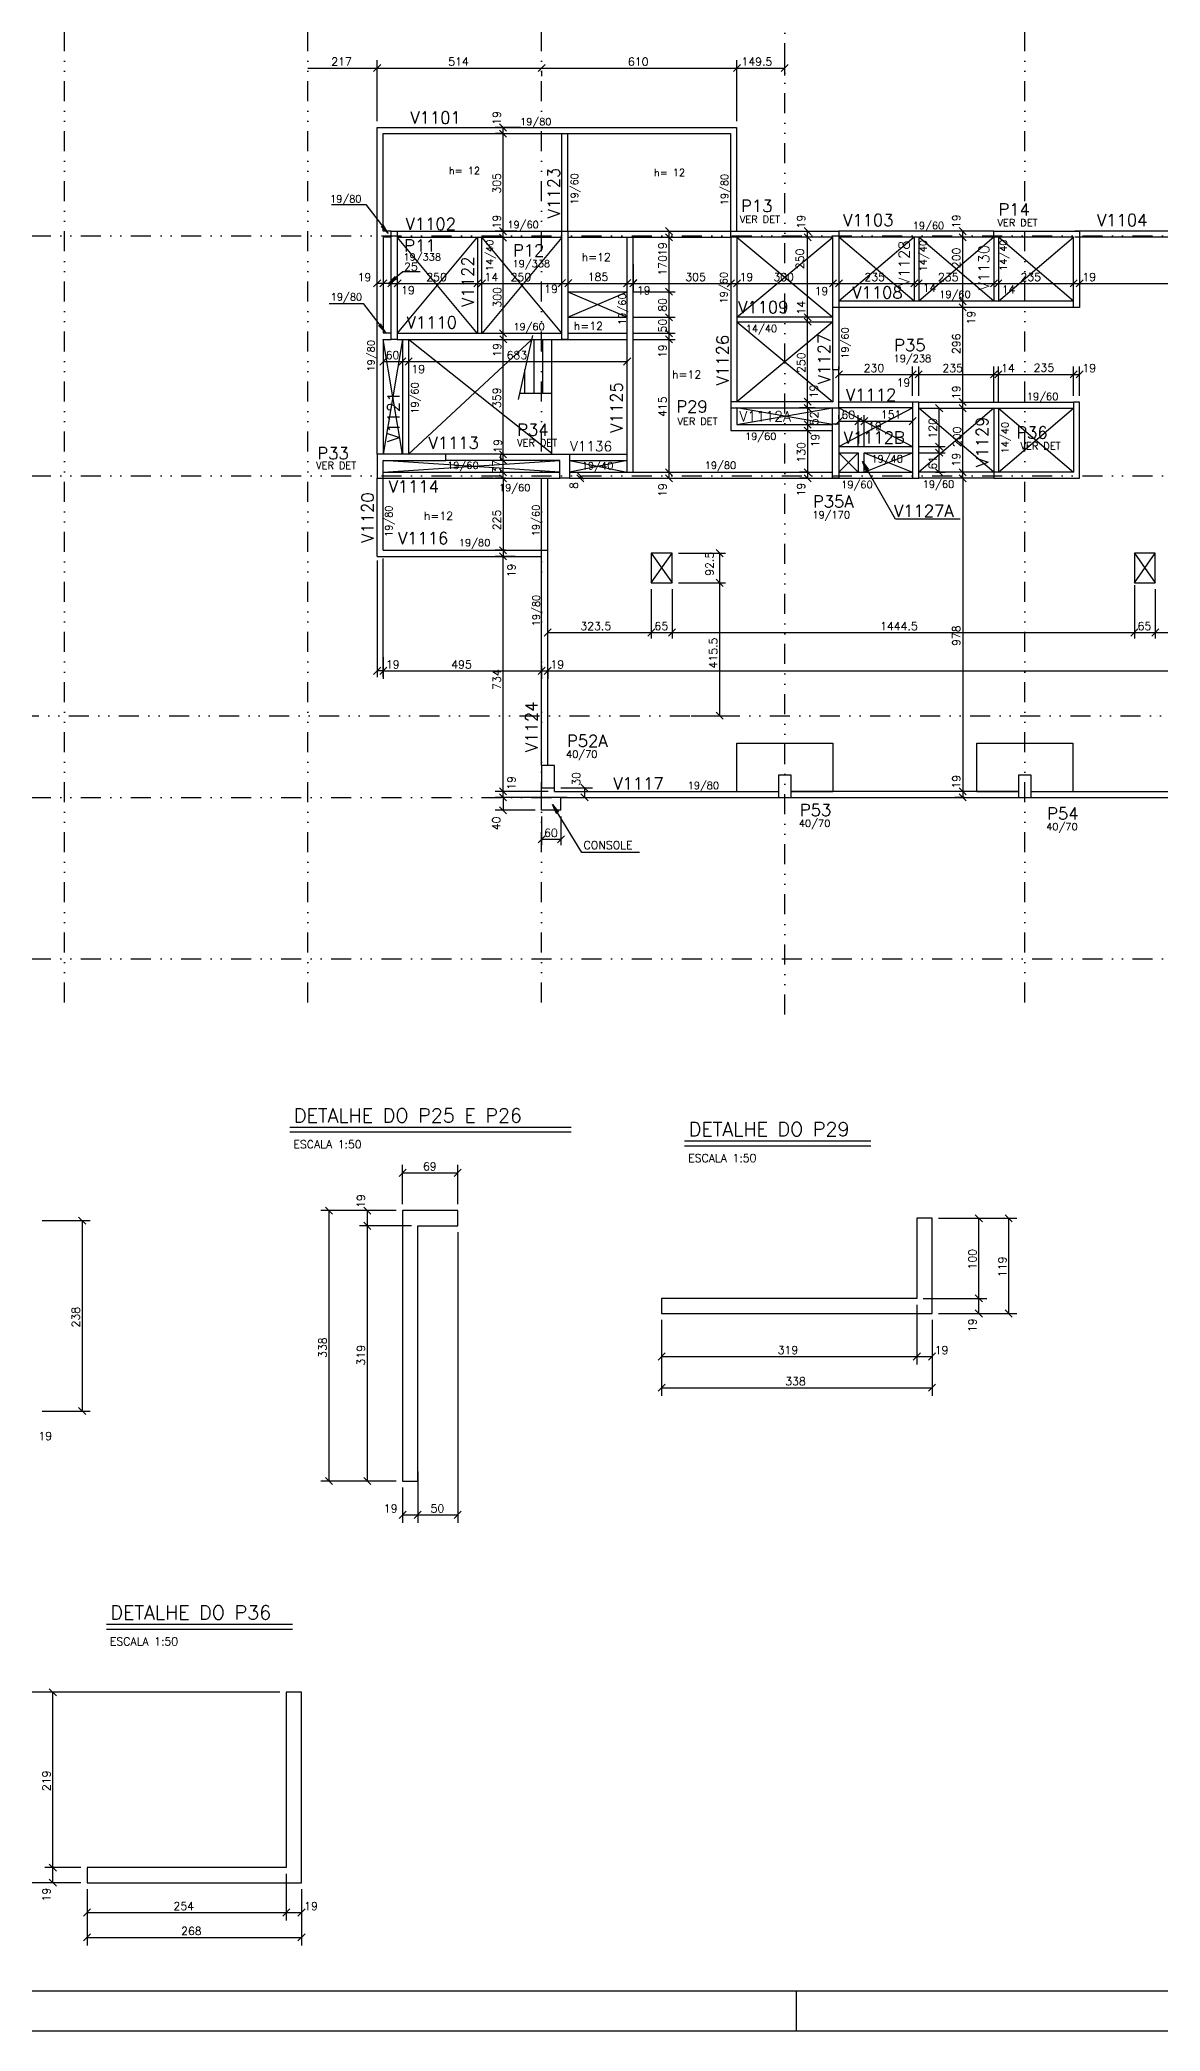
# Model space of a CAD drawing. Extents: x 553966 to 568841, y -373 to 10140.
# Drawn here: x 556876 to 560377, y -373 to 5849 of the extents above; entities that cross this region are included whole.
import ezdxf

# ---------------------------------------------------------------- set-up
doc = ezdxf.new("R2010")
doc.units = 0
doc.header["$LTSCALE"] = 125
doc.header["$MEASUREMENT"] = 0
doc.linetypes.add('DIVIDE', pattern=[1.25, 0.5, -0.25, 0, -0.25, 0, -0.25])
doc.layers.get('0').update_dxf_attribs({"linetype": 'CONTINUOUS'})
for name, color, linetype in [('205', 14, 'DIVIDE'), ('216', 7, 'CONTINUOUS'), ('220', 4, 'CONTINUOUS'), ('221', 5, 'CONTINUOUS'), ('222', 6, 'CONTINUOUS'), ('231', 5, 'CONTINUOUS'), ('238', 11, 'CONTINUOUS'), ('250', 5, 'CONTINUOUS')]:
    doc.layers.add(name, color=color, linetype=linetype)
doc.styles.get("Standard").update_dxf_attribs({"font": 'ROMANS.SHX'})

msp = doc.modelspace()

# ---------------------------------------------------------------- linework, layer by layer
for p, q in [((559240.8, -372.6), (559240.8, -247.6)), ((568840.8, -372.6), (553965.8, -372.6))]:
    msp.add_line(p, q)
at = {"layer": '205'}
for p, q in [((556953.6, 2841.3), (556953.6, 9207.4)), ((557713.1, 2841.3), (557713.1, 9207.4)), ((558444.1, 2841.3), (558444.1, 9207.4)), ((559203.6, 2803.8), (559203.6, 9207.4)), ((559953.6, 2841.3), (559953.6, 9207.4)), ((554501.3, 5236.9), (564533.2, 5236.9)), ((554501.3, 4486.9), (563996.4, 4486.9)), ((554463.8, 3736.9), (564012.9, 3736.9)), ((554501.3, 3481.9), (564029.4, 3481.9)), ((554501.3, 2977.4), (564029.4, 2977.4))]:
    msp.add_line(p, q, dxfattribs=at)
at = {"layer": '216'}
for p, q in [((557919.1, 5749.7), (557941.2, 5771.8)), ((557919.1, 5749.7), (557941.2, 5771.8)), ((558433.1, 5749.7), (558455.2, 5771.8)), ((558433.1, 5749.7), (558455.2, 5771.8)), ((559043.1, 5749.7), (559065.2, 5771.8)), ((559043.1, 5749.7), (559065.2, 5771.8)), ((559192.6, 5749.7), (559214.7, 5771.8)), ((558334.7, 5563.9), (558312.6, 5586)), ((558334.7, 5544.9), (558312.6, 5567)), ((558334.7, 5544.9), (558312.6, 5567)), ((558334.7, 5239.9), (558312.6, 5262)), ((558334.7, 5239.9), (558312.6, 5262)), ((558334.7, 5239.9), (558312.6, 5262)), ((558334.7, 5239.9), (558312.6, 5262)), ((558334.7, 5219.9), (558312.6, 5242)), ((558334.7, 5219.9), (558312.6, 5242)), ((559286, 5239.9), (559263.9, 5262)), ((559286, 5239.9), (559263.9, 5262)), ((559286, 5220.9), (559263.9, 5243)), ((559286, 5220.9), (559263.9, 5243)), ((559770.7, 5239.9), (559748.6, 5262)), ((559770.7, 5239.9), (559748.6, 5262)), ((559770.7, 5239.9), (559748.6, 5262)), ((559770.7, 5239.9), (559748.6, 5262)), ((559770.7, 5220.9), (559748.6, 5243)), ((559770.7, 5220.9), (559748.6, 5243)), ((557941.2, 5098.9), (557919.1, 5076.8)), ((557941.2, 5098.9), (557919.1, 5076.8)), ((557960.2, 5098.9), (557938.1, 5076.8)), ((557960.2, 5098.9), (557938.1, 5076.8)), ((557963.1, 5076.8), (557985.2, 5098.9)), ((557963.1, 5076.8), (557985.2, 5098.9)), ((557985.2, 5098.9), (557963.1, 5076.8)), ((557983.1, 5076.8), (558005.2, 5098.9)), ((557983.1, 5076.8), (558005.2, 5098.9)), ((558232.1, 5076.8), (558254.2, 5098.9)), ((558232.1, 5076.8), (558254.2, 5098.9)), ((558246.1, 5076.8), (558268.2, 5098.9)), ((558246.1, 5076.8), (558268.2, 5098.9)), ((558496.1, 5076.8), (558518.2, 5099.9)), ((558496.1, 5076.8), (558518.2, 5099.9)), ((558516.1, 5076.8), (558538.2, 5099.9)), ((558516.1, 5076.8), (558538.2, 5099.9)), ((558700.1, 5076.8), (558722.2, 5099.9)), ((558700.1, 5076.8), (558722.2, 5099.9)), ((558719.1, 5076.8), (558741.2, 5099.9)), ((558719.1, 5076.8), (558741.2, 5099.9)), ((558719.1, 5076.8), (558741.2, 5098.9)), ((559024.1, 5076.8), (559046.2, 5098.9)), ((559024.1, 5076.8), (559046.2, 5098.9)), ((559024.1, 5076.8), (559046.2, 5098.9)), ((559043.1, 5076.8), (559065.2, 5098.9)), ((559043.1, 5076.8), (559065.2, 5098.9)), ((559343.1, 5076.8), (559365.2, 5098.9)), ((559343.1, 5076.8), (559365.2, 5098.9)), ((559362.1, 5076.8), (559384.2, 5098.9)), ((559362.1, 5076.8), (559384.2, 5098.9)), ((559597.1, 5076.8), (559619.2, 5098.9)), ((559597.1, 5076.8), (559619.2, 5098.9)), ((559611.1, 5076.8), (559633.2, 5098.9)), ((559611.1, 5076.8), (559633.2, 5098.9)), ((559770.7, 5020.9), (559748.6, 5043)), ((559770.7, 5020.9), (559748.6, 5043)), ((559846.1, 5076.8), (559868.2, 5098.9)), ((559846.1, 5076.8), (559868.2, 5098.9)), ((559860.1, 5076.8), (559882.2, 5098.9)), ((559860.1, 5076.8), (559882.2, 5098.9)), ((560095.1, 5076.8), (560117.2, 5098.9)), ((560095.1, 5076.8), (560117.2, 5098.9)), ((560114.1, 5076.8), (560136.2, 5098.9)), ((560114.1, 5076.8), (560136.2, 5098.9)), ((560114.1, 5076.8), (560136.2, 5098.9)), ((559286, 4970.9), (559263.9, 4993)), ((559286, 4970.9), (559263.9, 4993)), ((559286, 4956.9), (559263.9, 4979)), ((559286, 4956.9), (559263.9, 4979)), ((559770.7, 5001.9), (559748.6, 5024)), ((559770.7, 5001.9), (559748.6, 5024)), ((558334.7, 4920.9), (558312.6, 4943)), ((558334.7, 4920.9), (558312.6, 4943)), ((558335.7, 4901.9), (558313.6, 4924)), ((558335.7, 4901.9), (558313.6, 4924)), ((557938.1, 4832.8), (557960.2, 4854.9)), ((557998.1, 4832.8), (558020.2, 4854.9)), ((557998.1, 4832.8), (558020.2, 4854.9)), ((558017.1, 4832.8), (558039.2, 4854.9)), ((558017.1, 4832.8), (558039.2, 4854.9)), ((558700.1, 4832.8), (558722.2, 4854.9)), ((559362.1, 4792.3), (559384.2, 4814.4)), ((559592.1, 4792.3), (559614.2, 4814.4)), ((559592.1, 4792.3), (559614.2, 4814.4)), ((559611.1, 4792.3), (559633.2, 4814.4)), ((559611.1, 4792.3), (559633.2, 4814.4)), ((559846.1, 4792.3), (559868.2, 4814.4)), ((559846.1, 4792.3), (559868.2, 4814.4)), ((559860.1, 4792.3), (559882.2, 4814.4)), ((559860.1, 4792.3), (559882.2, 4814.4)), ((560095.1, 4792.3), (560117.2, 4814.4)), ((560095.1, 4792.3), (560117.2, 4814.4)), ((560114.1, 4792.3), (560136.2, 4814.4)), ((559286, 4706.9), (559263.9, 4729)), ((559286, 4706.9), (559263.9, 4729)), ((559286, 4687.9), (559263.9, 4710)), ((559286, 4687.9), (559263.9, 4710)), ((559263.9, 4710), (559286, 4687.9)), ((559770.7, 4705.9), (559748.6, 4728)), ((559770.7, 4705.9), (559748.6, 4728)), ((559770.7, 4686.9), (559748.6, 4709)), ((559770.7, 4686.9), (559748.6, 4709)), ((559263.9, 4658), (559286, 4635.9)), ((559263.9, 4658), (559286, 4635.9)), ((559263.9, 4639), (559286, 4616.9)), ((559263.9, 4639), (559286, 4616.9)), ((558334.7, 4542.9), (558312.6, 4565)), ((558334.7, 4542.9), (558312.6, 4565)), ((558334.7, 4523.9), (558312.6, 4546)), ((558334.7, 4523.9), (558312.6, 4546)), ((558334.7, 4486.9), (558312.6, 4509)), ((558334.7, 4486.9), (558312.6, 4509)), ((558334.7, 4467.9), (558312.6, 4490)), ((558334.7, 4467.9), (558312.6, 4490)), ((558312.6, 4490), (558334.7, 4467.9)), ((558312.6, 4490), (558334.7, 4467.9)), ((558553.7, 4498), (558575.8, 4475.9)), ((558553.7, 4490), (558575.8, 4467.9)), ((559263.9, 4509), (559286, 4486.9)), ((559263.9, 4509), (559286, 4486.9)), ((559263.9, 4509), (559286, 4486.9)), ((559263.9, 4509), (559286, 4486.9)), ((559263.9, 4490), (559286, 4467.9)), ((559770.7, 4486.9), (559748.6, 4509)), ((559770.7, 4486.9), (559748.6, 4509)), ((559770.7, 4467.9), (559748.6, 4490)), ((559770.7, 4467.9), (559748.6, 4490)), ((559748.6, 4490), (559770.7, 4467.9)), ((559748.6, 4490), (559770.7, 4467.9)), ((558312.6, 4265), (558334.7, 4242.9)), ((558312.6, 4265), (558334.7, 4242.9)), ((558312.6, 4246), (558334.7, 4223.9)), ((558312.6, 4246), (558334.7, 4223.9)), ((558312.6, 4246), (558334.7, 4223.9)), ((558334.7, 4223.9), (558312.6, 4246)), ((557941.2, 3888.4), (557919.1, 3866.3)), ((557960.2, 3888.4), (557938.1, 3866.3)), ((557960.2, 3888.4), (557938.1, 3866.3)), ((557938.1, 3866.3), (557960.2, 3888.4)), ((558433.1, 3866.3), (558455.2, 3888.4)), ((558433.1, 3866.3), (558455.2, 3888.4)), ((558452.1, 3866.3), (558474.2, 3888.4)), ((558452.1, 3866.3), (558474.2, 3888.4)), ((558334.7, 3489.9), (558312.6, 3512)), ((558334.7, 3489.9), (558312.6, 3512)), ((558312.6, 3493), (558334.7, 3470.9)), ((558312.6, 3493), (558334.7, 3470.9)), ((558334.7, 3470.9), (558312.6, 3493)), ((558566.8, 3523), (558588.9, 3500.9)), ((558566.8, 3493), (558588.9, 3470.9)), ((559748.6, 3512), (559770.7, 3489.9)), ((559748.6, 3512), (559770.7, 3489.9)), ((559748.6, 3512), (559770.7, 3489.9)), ((559748.6, 3493), (559770.7, 3470.9)), ((558312.6, 3453), (558334.7, 3430.9)), ((558433.1, 3340.1), (558455.2, 3362.2)), ((558493.1, 3340.1), (558515.2, 3362.2)), ((557998.4, 2298.1), (558020.5, 2320.2)), ((558170.9, 2298.1), (558193, 2320.2)), ((557768.6, 2201.9), (557790.7, 2179.8)), ((557910.6, 2179.8), (557888.5, 2201.9)), ((559821, 2155.9), (559798.9, 2178)), ((559914.7, 2155.9), (559892.6, 2178)), ((556997.3, 2170.7), (557019.4, 2148.6)), ((557910.6, 2132.3), (557888.5, 2154.4)), ((557910.6, 2132.3), (557888.5, 2154.4)), ((559821, 1905.9), (559798.9, 1928)), ((559821, 1905.9), (559798.9, 1928)), ((559821, 1858.4), (559798.9, 1880.5)), ((559914.7, 1858.4), (559892.6, 1880.5)), ((558807.8, 1724.2), (558829.9, 1746.3)), ((559605.3, 1724.2), (559627.4, 1746.3)), ((559605.3, 1724.2), (559627.4, 1746.3)), ((559652.8, 1724.2), (559674.9, 1746.3)), ((558807.8, 1626.6), (558829.9, 1648.7)), ((559652.8, 1626.6), (559674.9, 1648.7)), ((556997.3, 1575.7), (557019.4, 1553.6)), ((557768.6, 1356.9), (557790.7, 1334.8)), ((557910.6, 1334.8), (557888.5, 1356.9)), ((557998.4, 1229.4), (558020.5, 1251.5)), ((558045.9, 1229.4), (558068, 1251.5)), ((558045.9, 1229.4), (558068, 1251.5)), ((558170.9, 1229.4), (558193, 1251.5)), ((556927.8, 675), (556905.7, 697.1)), ((556927.8, 127.5), (556905.7, 149.6)), ((556927.8, 127.5), (556905.7, 149.6)), ((556927.8, 80), (556905.7, 102.1)), ((557012.7, -12.8), (557034.8, 9.3)), ((557635.2, -12.8), (557657.3, 9.3)), ((557635.2, -12.8), (557657.3, 9.3)), ((557682.7, -12.8), (557704.8, 9.3)), ((557012.7, -90.6), (557034.8, -68.5)), ((557682.7, -90.6), (557704.8, -68.5))]:
    msp.add_line(p, q, dxfattribs=at)
at = {"layer": '216', "color": 7, "linetype": 'Continuous'}
for p, q in [((558826.4, 5250.9), (558826.4, 5250.9)), ((558830.9, 5231.9), (558830.9, 5231.9)), ((558830.9, 5231.9), (558830.9, 5231.9)), ((558853.1, 5239.9), (558831, 5262)), ((558853.1, 5220.9), (558831, 5243)), ((558853.1, 5220.9), (558831, 5243)), ((558711.1, 5061.9), (558711.1, 5061.9)), ((558853.1, 5050.9), (558831, 5073)), ((558853.1, 5050.9), (558831, 5073)), ((558842, 5061.9), (558842, 5061.9)), ((558711.1, 4981.9), (558711.1, 4981.9)), ((558711.1, 4981.9), (558711.1, 4981.9)), ((558853.1, 4970.9), (558831, 4993)), ((558853.1, 4970.9), (558831, 4993)), ((558711.1, 4931.9), (558711.1, 4931.9)), ((558853.1, 4920.9), (558831, 4943)), ((558853.1, 4920.9), (558831, 4943)), ((558853.1, 4901.9), (558831, 4924)), ((558853.1, 4901.9), (558831, 4924)), ((558842, 4931.9), (558842, 4931.9)), ((558711.1, 4912.9), (558711.1, 4912.9)), ((558711.1, 4912.9), (558711.1, 4912.9)), ((559362.1, 4646.3), (559384.2, 4668.4)), ((559422.1, 4646.3), (559444.2, 4668.4)), ((559422.1, 4646.3), (559444.2, 4668.4)), ((559441.1, 4646.3), (559463.2, 4668.4)), ((559441.1, 4646.3), (559463.2, 4668.4)), ((559592.1, 4646.3), (559614.2, 4668.4)), ((559666.2, 4697.9), (559666.2, 4697.9)), ((559697.2, 4686.9), (559675.1, 4709)), ((559373.1, 4644.7), (559373.1, 4644.7)), ((559603.1, 4659.2), (559603.1, 4659.2)), ((559433.1, 4558.9), (559433.1, 4558.9)), ((559433.1, 4558.9), (559433.1, 4558.9)), ((559452.1, 4558.9), (559452.1, 4558.9)), ((559452.1, 4558.9), (559452.1, 4558.9)), ((559603.1, 4577.9), (559603.1, 4577.9)), ((559603.1, 4577.9), (559603.1, 4577.9)), ((559603.1, 4558.9), (559603.1, 4558.9)), ((559603.1, 4558.9), (559603.1, 4558.9)), ((559697.2, 4566.9), (559675.1, 4589)), ((559697.2, 4566.9), (559675.1, 4589)), ((559697.2, 4547.9), (559675.1, 4570)), ((559697.2, 4547.9), (559675.1, 4570)), ((558822.6, 4497.9), (558822.6, 4497.9)), ((558822.6, 4497.9), (558822.6, 4497.9)), ((558853.1, 4486.9), (558831, 4509)), ((558853.1, 4486.9), (558831, 4509)), ((558853.1, 4467.9), (558831, 4490)), ((559654.7, 4497.9), (559654.7, 4497.9)), ((559697.2, 4486.9), (559675.1, 4509)), ((558817.3, 4478.9), (558817.3, 4478.9)), ((558851.6, 4244.9), (558851.6, 4244.9)), ((559011.3, 4233.9), (558989.2, 4256)), ((560361.1, 4244.9), (560361.1, 4244.9)), ((558786.6, 4152.4), (558786.6, 4152.4)), ((558786.6, 4152.4), (558786.6, 4152.4)), ((558851.6, 4152.4), (558851.6, 4152.4)), ((558851.6, 4152.4), (558851.6, 4152.4)), ((558851.6, 4152.4), (558851.6, 4152.4)), ((558851.6, 4152.4), (558851.6, 4152.4)), ((559011.3, 4141.4), (558989.2, 4163.5)), ((559011.3, 4141.4), (558989.2, 4163.5)), ((560296.1, 4165.3), (560296.1, 4165.3)), ((560296.1, 4152.4), (560296.1, 4152.4)), ((560361.1, 4152.4), (560361.1, 4152.4)), ((560361.1, 4152.4), (560361.1, 4152.4)), ((560361.1, 4152.4), (560361.1, 4152.4)), ((560361.1, 4152.4), (560361.1, 4152.4)), ((558452.1, 3986.1), (558474.2, 4008.2)), ((558775.6, 3986.1), (558797.7, 4008.2)), ((558775.6, 3986.1), (558797.7, 4008.2)), ((558840.6, 3986.1), (558862.7, 4008.2)), ((558840.6, 3986.1), (558862.7, 4008.2)), ((560285.1, 3986.1), (560307.2, 4008.2)), ((560285.1, 3986.1), (560307.2, 4008.2)), ((560350.1, 3986.1), (560372.2, 4008.2)), ((560350.1, 3986.1), (560372.2, 4008.2)), ((558463.1, 3950.3), (558463.1, 3950.3)), ((558890.8, 3736.9), (558890.8, 3736.9)), ((559011.3, 3725.9), (558989.2, 3748)), ((560368.2, 3736.9), (560368.2, 3736.9))]:
    msp.add_line(p, q, dxfattribs=at)
at = {"layer": '220'}
for points in [[(557974.1, 5250.9), (557993.1, 5250.9), (557993.1, 4912.9), (557974.1, 4912.9), (557974.1, 5250.9)], [(558507.1, 4912.9), (558507.1, 5250.9), (558526.1, 5250.9), (558526.1, 5113.9), (558526.1, 5113.9), (558526.1, 4912.9), (558507.1, 4912.9)], [(559373.1, 5250.9), (559373.1, 5012.9), (559354.1, 5012.9), (559354.1, 5231.9), (559035.1, 5231.9), (559035.1, 5250.9), (559373.1, 5250.9)], [(560125.1, 5250.9), (560125.1, 5012.9), (560106.1, 5012.9), (560106.1, 5231.9), (559857.1, 5231.9), (559857.1, 5250.9), (560125.1, 5250.9)], [(559035.1, 4717.9), (559035.1, 4698.9), (559373.1, 4698.9), (559373.1, 4817.9), (559354.1, 4817.9), (559354.1, 4717.9), (559035.1, 4717.9)], [(559603.1, 4716.9), (559603.1, 4478.9), (559622.1, 4478.9), (559622.1, 4716.9), (559603.1, 4716.9)], [(560125.1, 4478.9), (560125.1, 4716.9), (560106.1, 4716.9), (560106.1, 4497.9), (559857.1, 4497.9), (559857.1, 4478.9), (560125.1, 4478.9)], [(559373.1, 4478.9), (559353.1, 4478.9), (559353.1, 4648.9), (559373.1, 4648.9), (559373.1, 4478.9)], [(557949.1, 4534.9), (558145.1, 4534.9), (558145.1, 4553.9), (557930.1, 4553.9), (557930.1, 4478.9), (557949.1, 4478.9), (557949.1, 4534.9)], [(558501.1, 4534.9), (558316.1, 4534.9), (558316.1, 4553.9), (558531.1, 4553.9), (558531.1, 4478.9), (558501.1, 4478.9), (558501.1, 4534.9)], [(558444.1, 3511.9), (558484.1, 3511.9), (558484.1, 3581.9), (558444.1, 3581.9), (558444.1, 3511.9)], [(559183.6, 3481.9), (559223.6, 3481.9), (559223.6, 3551.9), (559183.6, 3551.9), (559183.6, 3481.9)], [(559933.6, 3481.9), (559973.6, 3481.9), (559973.6, 3551.9), (559933.6, 3551.9), (559933.6, 3481.9)], [(558056.9, 1395.9), (558056.9, 1395.9), (558056.9, 2143.4), (558181.9, 2143.4), (558181.9, 2190.9), (558009.4, 2190.9), (558009.4, 1345.9), (558056.9, 1345.9), (558056.9, 1395.9)], [(558818.9, 1916.9), (558818.9, 1869.4), (559663.9, 1869.4), (559663.9, 2166.9), (559616.4, 2166.9), (559616.4, 1916.9), (558818.9, 1916.9)], [(557693.7, 91), (557693.7, 686), (557646.2, 686), (557646.2, 138.5), (557023.7, 138.5), (557023.7, 91), (557693.7, 91)]]:
    msp.add_lwpolyline(points, dxfattribs=at)
at = {"layer": '221'}
for p, q in [((557657.5, 2436.7), (558536.5, 2436.7)), ((558890.9, 2393.6), (559473, 2393.6)), ((557084, 883.6), (557666, 883.6))]:
    msp.add_line(p, q, dxfattribs=at)
at = {"layer": '222'}
for p, q in [((557657.5, 2451.7), (558536.5, 2451.7)), ((558890.9, 2408.6), (559473, 2408.6)), ((557084, 898.6), (557666, 898.6)), ((568715.8, -247.6), (554278.3, -247.6))]:
    msp.add_line(p, q, dxfattribs=at)
at = {"layer": '231'}
for p, q in [((558419.6, 4912.9), (558419.6, 4745.4)), ((558447.6, 4745.4), (558447.6, 4912.9)), ((558475.6, 4556.4), (558475.6, 4912.9)), ((558391.6, 4745.4), (558391.6, 4817.5)), ((558375.8, 4745.4), (558475.6, 4745.4)), ((558307.6, 4721.4), (558307.6, 4721.4))]:
    msp.add_line(p, q, dxfattribs=at)
at = {"layer": '238'}
for p, q in [((557930.1, 4553.9), (557930.1, 5574.9)), ((557930.1, 5574.9), (559053.1, 5574.9)), ((557949.1, 5250.9), (557949.1, 5555.9)), ((557949.1, 5555.9), (559034.1, 5555.9)), ((558507.1, 5250.9), (558507.1, 5555.9)), ((558526.1, 5250.9), (558526.1, 5555.9)), ((559035.1, 5250.9), (559035.1, 5555.9)), ((559054.1, 5250.9), (559054.1, 5574.9)), ((557974.1, 5250.9), (557949.1, 5250.9)), ((557974.1, 5231.9), (557949.1, 5231.9)), ((557949.1, 5231.9), (557949.1, 4931.9)), ((557993.1, 5250.9), (558507.1, 5250.9)), ((557993.1, 5231.9), (558507.1, 5231.9)), ((558243.1, 5231.9), (558243.1, 4930.9)), ((558257.1, 4930.9), (558257.1, 5231.9)), ((558507.1, 5250.9), (559035.1, 5250.9)), ((558526.1, 5231.9), (559035.1, 5231.9)), ((558711.1, 4497.9), (558711.1, 5231.9)), ((558730.1, 4497.9), (558730.1, 5231.9)), ((559035.1, 5231.9), (559035.1, 4717.9)), ((559054.1, 5231.9), (559054.1, 4717.9)), ((559857.1, 5250.9), (559373.1, 5250.9)), ((559857.1, 5231.9), (559373.1, 5231.9)), ((559608.1, 5231.9), (559608.1, 5031.9)), ((559622.1, 5231.9), (559622.1, 5031.9)), ((559857.1, 5231.9), (559857.1, 5031.9)), ((559871.1, 5231.9), (559871.1, 5031.9)), ((560683.6, 5250.9), (560110.1, 5250.9)), ((560683.6, 5231.9), (560110.1, 5231.9)), ((558526.1, 5061.9), (558711.1, 5061.9)), ((558526.1, 4981.9), (558711.1, 4981.9)), ((559354.1, 4981.9), (559054.1, 4981.9)), ((559354.1, 4817.9), (559354.1, 5012.9)), ((560106.1, 5031.9), (559373.1, 5031.9)), ((559373.1, 5012.9), (559373.1, 4817.9)), ((560106.1, 5012.9), (559373.1, 5012.9)), ((557974.1, 4931.9), (557949.1, 4931.9)), ((557993.1, 4931.9), (558507.1, 4931.9)), ((558526.1, 4931.9), (558711.1, 4931.9)), ((559054.1, 4967.9), (559354.1, 4967.9)), ((557949.1, 4912.9), (557949.1, 4553.9)), ((557949.1, 4912.9), (557974.1, 4912.9)), ((557993.1, 4912.9), (558507.1, 4912.9)), ((558009.1, 4912.9), (558009.1, 4553.9)), ((558028.1, 4912.9), (558028.1, 4553.9)), ((558482.1, 4912.9), (558711.1, 4912.9)), ((559035.1, 4698.9), (559035.1, 4627.9)), ((559054.1, 4698.9), (559054.1, 4646.9)), ((559353.1, 4646.9), (559353.1, 4698.9)), ((559603.1, 4716.9), (559373.1, 4716.9)), ((559373.1, 4698.9), (559373.1, 4648.9)), ((559603.1, 4698.9), (559373.1, 4698.9)), ((559622.1, 4716.9), (560106.1, 4716.9)), ((559622.1, 4697.9), (560106.1, 4697.9)), ((559857.1, 4697.9), (559857.1, 4497.9)), ((559871.1, 4697.9), (559871.1, 4497.9)), ((559035.1, 4627.9), (559353.1, 4627.9)), ((559054.1, 4646.9), (559353.1, 4646.9)), ((558316.1, 4553.9), (558145.1, 4553.9)), ((558531.1, 4553.9), (558711.1, 4553.9)), ((559373.1, 4577.9), (559603.1, 4577.9)), ((559373.1, 4558.9), (559433.1, 4558.9)), ((559433.1, 4558.9), (559433.1, 4497.9)), ((559452.1, 4497.9), (559452.1, 4558.9)), ((559452.1, 4558.9), (559603.1, 4558.9)), ((557949.1, 4497.9), (558501.1, 4497.9)), ((558316.1, 4534.9), (558145.1, 4534.9)), ((558531.1, 4534.9), (558711.1, 4534.9)), ((558531.1, 4497.9), (559353.1, 4497.9)), ((559373.1, 4497.9), (559603.1, 4497.9)), ((559857.1, 4497.9), (559622.1, 4497.9)), ((557930.1, 4234.9), (557930.1, 4478.9)), ((557949.1, 4253.9), (557949.1, 4478.9)), ((557949.1, 4478.9), (558501.1, 4478.9)), ((558444.1, 3581.9), (558444.1, 4478.9)), ((558463.1, 3581.9), (558463.1, 4478.9)), ((558531.1, 4478.9), (559603.1, 4478.9)), ((559857.1, 4478.9), (559622.1, 4478.9)), ((557930.1, 4234.9), (558444.1, 4234.9)), ((557949.1, 4253.9), (558463.1, 4253.9)), ((559053.6, 3500.9), (559053.6, 3650.9)), ((559053.6, 3650.9), (559353.6, 3650.9)), ((559353.6, 3650.9), (559353.6, 3500.9)), ((559803.6, 3500.9), (559803.6, 3650.9)), ((559803.6, 3650.9), (560103.6, 3650.9)), ((560103.6, 3650.9), (560103.6, 3500.9)), ((558444.1, 3441.9), (558444.1, 3511.9)), ((558484.1, 3500.9), (558484.1, 3511.9)), ((558484.1, 3500.9), (559183.6, 3500.9)), ((559053.6, 3500.9), (559183.6, 3500.9)), ((559933.6, 3500.9), (559223.6, 3500.9)), ((559223.6, 3500.9), (559353.6, 3500.9)), ((559803.6, 3500.9), (559933.6, 3500.9)), ((559973.6, 3500.9), (560683.6, 3500.9)), ((559973.6, 3500.9), (560103.6, 3500.9)), ((558504.1, 3441.9), (558444.1, 3441.9)), ((558504.1, 3481.9), (559183.6, 3481.9)), ((558504.1, 3441.9), (558504.1, 3481.9)), ((559223.6, 3481.9), (559933.6, 3481.9)), ((559973.6, 3481.9), (560683.6, 3481.9))]:
    msp.add_line(p, q, dxfattribs=at)
for points in [[(558786.6, 4152.4), (558851.6, 4152.4), (558851.6, 4244.9), (558786.6, 4244.9), (558786.6, 4152.4)], [(560296.1, 4152.4), (560361.1, 4152.4), (560361.1, 4244.9), (560296.1, 4244.9), (560296.1, 4152.4)]]:
    msp.add_lwpolyline(points, dxfattribs=at)
at = {"layer": '250'}
for p, q in [((557713.1, 5760.7), (557930.1, 5760.7)), ((557930.1, 5594.9), (557930.1, 5785.7)), ((557930.1, 5760.7), (558444.1, 5760.7)), ((558444.1, 5760.7), (559053.1, 5760.7)), ((558444.1, 5749.5), (558444.1, 5735.7)), ((559053.1, 5760.7), (559203.6, 5760.7)), ((559054.1, 5594.9), (559054.1, 5785.7)), ((559203.6, 5737.4), (559203.6, 5785.7)), ((558378.1, 5574.9), (558298.7, 5574.9)), ((558318.2, 5555.9), (558298.7, 5555.9)), ((558323.7, 5555.9), (558323.7, 5574.9)), ((558323.7, 5250.9), (558323.7, 5555.9)), ((557994.1, 4931.9), (558243.1, 5231.9)), ((558243.1, 4930.9), (557994.1, 5230.9)), ((558507.1, 4931.9), (558257.1, 5231.9)), ((558507.1, 5230.9), (558257.1, 4930.9)), ((558345.7, 5250.9), (558298.7, 5250.9)), ((558366.5, 5250.9), (558298.7, 5250.9)), ((558323.7, 5230.9), (558323.7, 5250.9)), ((558323.7, 4931.9), (558323.7, 5230.9)), ((559054.1, 4981.9), (559354.1, 5231.9)), ((559054.1, 5231.9), (559354.1, 4981.9)), ((559274.9, 5231.9), (559274.9, 5250.9)), ((559274.9, 4981.9), (559274.9, 5231.9)), ((559608.1, 5031.9), (559373.1, 5231.9)), ((559608.1, 5231.9), (559373.1, 5031.9)), ((559857.1, 5031.9), (559622.1, 5231.9)), ((559857.1, 5231.9), (559622.1, 5031.9)), ((559785.5, 5250.9), (559734.7, 5250.9)), ((559780.7, 5250.9), (559734.7, 5250.9)), ((559759.7, 5231.9), (559759.7, 5251.9)), ((559759.7, 5031.9), (559759.7, 5231.9)), ((560106.1, 5031.9), (559871.1, 5231.9)), ((559871.1, 5031.9), (560106.1, 5231.9)), ((557974.1, 5073.9), (557974.1, 5112.8)), ((558730.1, 5148.4), (558730.1, 5062.8)), ((559035.1, 5140.3), (559035.1, 5062.8)), ((560125.1, 5152.5), (560125.1, 5062.8)), ((557949.1, 5087.8), (557930.1, 5087.8)), ((557949.1, 5088), (557949.1, 5062.8)), ((557974.1, 5087.8), (557949.1, 5087.8)), ((557974.1, 5087.8), (557994.1, 5087.8)), ((557994.1, 5087.8), (558243.1, 5087.8)), ((558243.1, 5087.8), (558257.1, 5087.8)), ((558257.1, 5087.8), (558507.1, 5087.8)), ((558507.1, 5087.8), (558527.1, 5087.8)), ((558526.1, 5061.9), (558711.1, 4981.9)), ((558526.1, 4981.9), (558711.1, 5061.9)), ((558527.1, 5087.8), (558710.1, 5087.8)), ((558710.1, 5087.8), (558730.1, 5087.8)), ((558730.1, 5087.8), (559035.1, 5087.8)), ((559035.1, 5087.8), (559054.1, 5087.8)), ((559054.1, 5087.8), (559354.1, 5087.8)), ((559354.1, 5087.8), (559373.1, 5087.8)), ((559373.1, 5087.8), (559608.1, 5087.8)), ((559608.1, 5087.8), (559622.1, 5087.8)), ((559622.1, 5087.8), (559857.1, 5087.8)), ((559857.1, 5087.8), (559871.1, 5087.8)), ((559871.1, 5087.8), (560106.1, 5087.8)), ((560106.1, 5087.8), (563693.6, 5087.8)), ((560106.1, 5087.8), (560125.1, 5087.8)), ((559274.9, 4967.9), (559274.9, 4981.9)), ((559759.7, 5012.9), (559759.7, 5031.9)), ((559759.7, 4717.9), (559759.7, 5012.9)), ((558323.7, 4912.9), (558323.7, 4931.9)), ((558415.4, 4925.3), (558371.2, 4724.8)), ((559354.1, 4967.9), (559054.1, 4717.9)), ((559054.1, 4967.9), (559354.1, 4717.9)), ((559274.9, 4717.9), (559274.9, 4967.9)), ((558009.1, 4912.9), (557949.1, 4553.9)), ((558009.1, 4553.9), (557949.1, 4912.9)), ((558475.6, 4556.4), (558028.1, 4912.9)), ((558412.1, 4911.9), (558028.1, 4553.9)), ((558323.7, 4553.9), (558323.7, 4912.9)), ((558711.1, 4850.2), (558711.1, 4868.9)), ((557949.1, 4843.9), (558009.1, 4843.9)), ((557949.1, 4828.2), (557949.1, 4818.9)), ((558009.1, 4843.9), (558028.1, 4843.9)), ((558028.1, 4843.9), (558711.1, 4843.9)), ((559373.1, 4815.4), (559373.1, 4828.3)), ((559373.1, 4803.3), (559603.1, 4803.3)), ((559603.1, 4736.9), (559603.1, 4828.3)), ((559603.1, 4803.3), (559622.1, 4803.3)), ((559622.1, 4736.9), (559622.1, 4828.3)), ((559622.1, 4803.3), (559857.1, 4803.3)), ((559857.1, 4717.9), (559857.1, 4828.3)), ((559857.1, 4803.3), (559871.1, 4803.3)), ((559871.1, 4717.9), (559871.1, 4828.3)), ((559871.1, 4803.3), (560106.1, 4803.3)), ((560106.1, 4736.9), (560106.1, 4828.3)), ((560106.1, 4803.3), (560125.1, 4803.3)), ((560125.1, 4736.9), (560125.1, 4828.3)), ((559054.1, 4646.9), (559353.1, 4698.9)), ((559353.1, 4646.9), (559054.1, 4698.9)), ((559298.9, 4698.9), (559249.9, 4698.9)), ((559274.9, 4698.9), (559274.9, 4717.9)), ((559274.9, 4698.9), (559274.9, 4646.9)), ((559373.1, 4698.9), (559603.1, 4577.9)), ((559373.1, 4577.9), (559603.1, 4698.9)), ((559857.1, 4497.9), (559622.1, 4697.9)), ((559857.1, 4697.9), (559622.1, 4497.9)), ((559759.7, 4697.9), (559759.7, 4717.9)), ((559759.7, 4497.9), (559759.7, 4697.9)), ((559871.1, 4497.9), (560106.1, 4697.9)), ((559871.1, 4697.9), (560106.1, 4497.9)), ((559274, 4646.9), (559299.9, 4646.9)), ((559274.9, 4646.9), (559274.9, 4627.9)), ((559274.9, 4627.9), (559274.9, 4497.9)), ((559289.7, 4627.9), (559299.9, 4627.9)), ((558323.7, 4534.9), (558323.7, 4553.9)), ((559373.1, 4497.9), (559433.1, 4558.9)), ((559373.1, 4558.9), (559433.1, 4497.9)), ((559452.1, 4558.9), (559603.1, 4497.9)), ((559452.1, 4497.9), (559603.1, 4558.9)), ((558501.1, 4497.9), (557949.1, 4534.9)), ((557949.1, 4497.9), (558501.1, 4534.9)), ((558323.7, 4497.9), (558323.7, 4534.9)), ((558323.7, 4478.9), (558323.7, 4497.9)), ((558531.1, 4534.9), (558711.1, 4497.9)), ((558711.1, 4534.9), (558531.1, 4497.9)), ((558564.7, 4486.9), (558564.7, 4478.9)), ((559277.9, 4497.9), (559249.9, 4497.9)), ((559277.9, 4497.9), (559249.9, 4497.9)), ((559276.7, 4497.9), (559249.9, 4497.9)), ((559274.9, 4497.9), (559274.9, 4478.9)), ((559759.7, 4477.9), (559759.7, 4497.9)), ((558292.9, 4478.9), (558253.7, 4478.9)), ((558332, 4478.9), (558298.7, 4478.9)), ((558323.7, 4478.9), (558323.7, 4253.9)), ((559273.2, 4478.9), (559249.9, 4478.9)), ((559795.5, 4478.9), (559734.7, 4478.9)), ((559803.8, 4478.9), (559734.7, 4478.9)), ((559759.7, 4478.9), (559759.7, 3500.9)), ((558255.2, 4234.9), (558348.7, 4234.9)), ((558331.5, 4253.9), (558298.7, 4253.9)), ((558329.3, 4234.9), (558298.7, 4234.9)), ((558361.5, 4234.9), (558298.7, 4234.9)), ((558323.7, 4253.9), (558323.7, 4234.9)), ((558323.7, 3500.9), (558323.7, 4234.9)), ((558786.6, 4152.4), (558851.6, 4244.9)), ((558786.6, 4244.9), (558851.6, 4152.4)), ((560296.1, 4152.4), (560361.1, 4244.9)), ((560296.1, 4244.9), (560361.1, 4152.4)), ((557930.1, 4222.5), (557930.1, 3857.3)), ((557949.1, 3858.2), (557949.1, 4227.9)), ((557949.1, 3920.1), (557949.1, 3852.4)), ((557949.1, 3877.4), (557930.1, 3877.4)), ((557949.1, 3877.4), (558444.1, 3877.4)), ((558444.1, 3893.4), (558444.1, 3852.4)), ((558444.1, 3877.4), (558463.1, 3877.4)), ((558463.1, 3884.1), (558463.1, 3852.4)), ((558463.1, 3877.4), (563693.6, 3877.4)), ((558464.1, 3500.9), (558298.7, 3500.9)), ((558323.7, 3481.9), (558323.7, 3500.9)), ((558504.1, 3511.9), (558602.8, 3511.9)), ((558577.8, 3511.9), (558577.8, 3481.9)), ((559782, 3500.9), (559734.7, 3500.9)), ((559828.9, 3500.9), (559734.7, 3500.9)), ((559759.7, 3500.9), (559759.7, 3481.9)), ((558524.1, 3481.9), (558298.7, 3481.9)), ((558361, 3481.9), (558298.7, 3481.9)), ((558424.1, 3441.9), (558298.7, 3441.9)), ((558323.7, 3481.9), (558323.7, 3441.9)), ((558444.1, 3421.9), (558444.1, 3332.4)), ((558504.1, 3421.9), (558504.1, 3332.4)), ((558588.9, 3481.9), (558602.8, 3481.9)), ((559765.3, 3481.9), (559734.7, 3481.9)), ((558444.1, 3351.2), (558504.1, 3351.2)), ((558009.4, 2210.9), (558009.4, 2334.1)), ((558009.4, 2309.1), (558181.9, 2309.1)), ((558181.9, 2210.9), (558181.9, 2334.1)), ((557989.4, 2190.9), (557754.6, 2190.9)), ((557779.6, 2190.9), (557779.6, 1345.9)), ((557898.7, 2190.9), (557874.5, 2190.9)), ((557899.5, 2143.4), (557899.5, 2190.9)), ((556883.2, 2159.7), (557033.3, 2159.7)), ((557008.3, 2159.7), (557008.3, 1564.7)), ((558036.9, 2143.4), (557874.5, 2143.4)), ((557899.5, 1345.9), (557899.5, 2143.4)), ((558181.9, 2123.4), (558181.9, 1215.4)), ((559683.9, 2166.9), (559928.6, 2166.9)), ((559810, 1916.9), (559810, 2166.9)), ((559817.4, 2166.9), (559835, 2166.9)), ((559903.6, 1869.4), (559903.6, 2166.9)), ((559616.4, 1896.9), (559616.4, 1710.3)), ((559636.4, 1916.9), (559835, 1916.9)), ((559683.9, 1869.4), (559928.6, 1869.4)), ((559703.9, 1869.4), (559835, 1869.4)), ((559810, 1869.4), (559810, 1916.9)), ((558818.9, 1849.4), (558818.9, 1612.7)), ((558818.9, 1849.4), (558818.9, 1710.3)), ((559663.9, 1849.4), (559663.9, 1612.7)), ((558818.9, 1735.3), (559616.4, 1735.3)), ((559616.4, 1735.3), (559663.9, 1735.3)), ((559663.9, 1736.4), (559663.9, 1710.3)), ((558818.9, 1637.7), (559663.9, 1637.7)), ((556883.2, 1564.7), (557033.3, 1564.7)), ((558056.9, 1375.9), (558056.9, 1215.4)), ((557989.4, 1345.9), (557754.6, 1345.9)), ((557989.4, 1345.9), (557874.5, 1345.9)), ((558009.4, 1325.9), (558009.4, 1215.4)), ((558009.4, 1240.4), (558056.9, 1240.4)), ((558056.9, 1240.4), (558181.9, 1240.4)), ((557626.2, 686), (556809.9, 686)), ((557031.2, 686), (556891.7, 686)), ((556916.7, 138.5), (556916.7, 686)), ((557003.7, 138.5), (556891.7, 138.5)), ((556916.7, 91), (556916.7, 138.5)), ((557003.7, 91), (556809.9, 91)), ((557003.7, 91), (556891.7, 91)), ((557023.7, 71), (557023.7, -104.6)), ((557023.7, 71), (557023.7, -26.7)), ((557646.2, 118.5), (557646.2, -26.7)), ((557693.7, 71), (557693.7, -104.6)), ((557023.7, -1.7), (557646.2, -1.7)), ((557646.2, -1.7), (557693.7, -1.7)), ((557693.7, -1.8), (557693.7, -26.7)), ((557023.7, -79.6), (557693.7, -79.6))]:
    msp.add_line(p, q, dxfattribs=at)
at = {"layer": '250', "color": 5, "linetype": 'Continuous'}
for p, q in [((558842, 5231.9), (558842, 5250.9)), ((558842, 5061.9), (558842, 5231.9)), ((558846.4, 5250.9), (558860.8, 5250.9)), ((558850.9, 5231.9), (558860.8, 5231.9)), ((558850.9, 5231.9), (558860.8, 5231.9)), ((558731.1, 5061.9), (558860.8, 5061.9)), ((558842, 4981.9), (558842, 5061.9)), ((558731.1, 4981.9), (558860.8, 4981.9)), ((558731.1, 4981.9), (558860.8, 4981.9)), ((558842, 4931.9), (558842, 4981.9)), ((558731.1, 4931.9), (558860.8, 4931.9)), ((558842, 4912.9), (558842, 4931.9)), ((558731.1, 4912.9), (558860.8, 4912.9)), ((558731.1, 4912.9), (558860.8, 4912.9)), ((558842, 4497.9), (558842, 4912.9)), ((559373.1, 4664.7), (559373.1, 4676.1)), ((559433.1, 4578.9), (559433.1, 4676.1)), ((559433.1, 4578.9), (559433.1, 4676.1)), ((559452.1, 4578.9), (559452.1, 4676.1)), ((559452.1, 4578.9), (559452.1, 4676.1)), ((559686.2, 4577.9), (559686.2, 4697.9)), ((559686.2, 4697.9), (559704.9, 4697.9)), ((559373.1, 4657.4), (559433.1, 4657.4)), ((559433.1, 4657.4), (559452.1, 4657.4)), ((559452.1, 4657.4), (559603.1, 4657.4)), ((559603.1, 4639.2), (559603.1, 4638.6)), ((559623.1, 4577.9), (559704.9, 4577.9)), ((559623.1, 4577.9), (559704.9, 4577.9)), ((559623.1, 4558.9), (559704.9, 4558.9)), ((559623.1, 4558.9), (559704.9, 4558.9)), ((559686.2, 4558.9), (559686.2, 4577.9)), ((559686.2, 4497.9), (559686.2, 4558.9)), ((558842, 4478.9), (558842, 4497.9)), ((558842.6, 4497.9), (558860.8, 4497.9)), ((558842.6, 4497.9), (558860.8, 4497.9)), ((559674.7, 4497.9), (559704.9, 4497.9)), ((558837.3, 4478.9), (558860.8, 4478.9)), ((558871.6, 4244.9), (559019, 4244.9)), ((559000.3, 4152.4), (559000.3, 4244.9)), ((558786.6, 4132.4), (558786.6, 3978.4)), ((558786.6, 4132.4), (558786.6, 3978.4)), ((558851.6, 4132.4), (558851.6, 3978.4)), ((558851.6, 4132.4), (558851.6, 3978.4)), ((558871.6, 4152.4), (559019, 4152.4)), ((558871.6, 4152.4), (559019, 4152.4)), ((559000.3, 3736.9), (559000.3, 4152.4)), ((560296.1, 4145.3), (560296.1, 3978.4)), ((560296.1, 4132.4), (560296.1, 3978.4)), ((560361.1, 4132.4), (560361.1, 3978.4)), ((560361.1, 4132.4), (560361.1, 3978.4)), ((558463.1, 3970.3), (558463.1, 4015.9)), ((558463.1, 3997.2), (558786.6, 3997.2)), ((558786.6, 3997.2), (558851.6, 3997.2)), ((558851.6, 3997.2), (560296.1, 3997.2)), ((560296.1, 3997.2), (560361.1, 3997.2)), ((560361.1, 3997.2), (561114.6, 3997.2)), ((558910.8, 3736.9), (559019, 3736.9))]:
    msp.add_line(p, q, dxfattribs=at)
at = {"layer": '250'}
for points in [[(557787.8, 5334.5), (557894.8, 5334.5), (557964.2, 5243.4), (557942.2, 5265.6), (557964.2, 5243.4), (557948.7, 5270.5)], [(558064.3, 5123.7), (558009.8, 5123.7), (557965, 5086.4), (557986.2, 5109.4), (557965, 5086.4), (557991.4, 5103.1)], [(557779.8, 5025.4), (557886.8, 5025.4), (557956.2, 4934.3), (557934.2, 4956.4), (557956.2, 4934.3), (557940.7, 4961.4)], [(559751.4, 4351.4), (559549.4, 4351.4), (559446.2, 4531.5), (559458, 4502.6), (559446.2, 4531.5), (559465.1, 4506.6)], [(558750.3, 3310.2), (558569.4, 3310.2), (558477.5, 3460.1), (558490.2, 3431.6), (558477.5, 3460.1), (558497.2, 3435.8)]]:
    msp.add_lwpolyline(points, dxfattribs=at)

# ---------------------------------------------------------------- texts
at = {"layer": '216'}
for s, height, p in [('217', 25, (557786.6, 5768.2)), ('514', 25, (558152.1, 5768.2)), ('610', 25, (558713.6, 5768.2)), ('149.5', 25, (559068.4, 5768.2)), ('19/80', 22.5, (558376.4, 5581.7)), ('h= 12', 22.5, (558154.2, 5429)), ('h= 12', 22.5, (558794.8, 5422.9)), ('19/80', 22.5, (557782.9, 5340.6)), ('VER DET', 22.5, (559063.4, 5276.6)), ('VER DET', 22.5, (559868.4, 5266.5)), ('VER DET', 22.5, (559868.4, 5266.5)), ('19/60', 22.5, (558336.9, 5260.3)), ('19/60', 22.5, (558336.9, 5260.3)), ('19/60', 22.5, (559603.5, 5257.2)), ('19/338', 22.5, (558012.2, 5158.9)), ('19/338', 22.5, (558353.1, 5138.3)), ('h=12', 25, (558569, 5157.1)), ('19', 25, (557869, 5094.7)), ('25', 25, (558014.1, 5127.6)), ('250', 25, (558083.6, 5095.3)), ('14', 25, (558265.5, 5095.3)), ('250', 25, (558347.1, 5095.3)), ('185', 25, (558587.8, 5095.4)), ('305', 25, (558892.9, 5095.3)), ('19', 25, (559062.5, 5095.3)), ('300', 25, (559168.1, 5095.3)), ('235', 25, (559452.6, 5095.3)), ('235', 25, (559682.2, 5094.8)), ('235', 25, (559940.1, 5095.3)), ('19', 25, (560133.5, 5095.3)), ('19/80', 22.5, (557784.9, 5034.4)), ('19', 25, (558004.9, 5053.9)), ('19', 25, (558451.8, 5058.1)), ('19', 25, (558741.7, 5053.4)), ('19', 25, (559296.9, 5051.2)), ('14', 25, (559634.4, 5062)), ('19/60', 22.5, (559686.4, 5042.2)), ('14', 25, (559881.4, 5055.8)), ('19/60', 22.5, (558355.4, 4941.4)), ('h=12', 25, (558544.6, 4942.3)), ('14/40', 22.5, (559081.7, 4935.4)), ('60', 25, (557956.6, 4851.4)), ('683', 25, (558334.6, 4851.4)), ('19/238', 22.5, (559543.7, 4842.1)), ('19', 25, (558037.1, 4807.5)), ('h=12', 25, (558851.5, 4790.6)), ('230', 25, (559450.1, 4810.8)), ('19', 25, (559553.1, 4765.6)), ('235', 25, (559696.1, 4810.8)), ('14', 25, (559879.5, 4810.8)), ('235', 25, (559981.2, 4812)), ('19', 25, (560133.5, 4810.8)), ('19/60', 22.5, (559960.2, 4723.2)), ('VER DET', 22.5, (558868.3, 4645.7)), ('19/60', 22.5, (559079.3, 4598.8)), ('VER DET', 22.5, (558367.2, 4578.7)), ('19/40', 22.5, (559474.5, 4528.5)), ('VER DET', 22.5, (559940.1, 4568.8)), ('VER DET', 22.5, (557739.2, 4507.8)), ('19/60', 22.5, (558148.9, 4508.3)), ('19/40', 22.5, (558569.5, 4506.9)), ('19/80', 22.5, (558953.7, 4508.4)), ('19/60', 22.5, (558310.6, 4438.4)), ('19/60', 22.5, (559380.1, 4448.1)), ('19/60', 22.5, (559634.9, 4449.3)), ('h=12', 25, (558076.2, 4348.8)), ('19/170', 22.5, (559289.9, 4353.6)), ('19/80', 22.5, (558185.4, 4266.4)), ('19', 25, (557957.5, 3884.9)), ('495', 25, (558161.6, 3884.9)), ('19', 25, (558471.5, 3884.9)), ('40/70', 22.5, (558520.2, 3605.8)), ('19/80', 22.5, (558900.1, 3508.1)), ('60', 25, (558451.6, 3358.7)), ('40/70', 22.5, (559247.8, 3389.8)), ('40/70', 22.5, (560020.5, 3379.1)), ('CONSOLE', 25, (558575.1, 3320.4)), ('ESCALA 1:50', 25, (557668.5, 2385.6)), ('ESCALA 1:50', 25, (558902, 2342.5)), ('69', 25, (558073.2, 2316.6)), ('319', 25, (559181.4, 1742.8)), ('19', 25, (559672.2, 1742.8)), ('338', 25, (559205.1, 1645.2)), ('19', 25, (556871.5, 1474.2)), ('19', 25, (557951.1, 1247.9)), ('50', 25, (558096.9, 1247.9)), ('ESCALA 1:50', 25, (557095, 832.5)), ('254', 25, (557293.7, 5.8)), ('19', 25, (557702.1, 5.8)), ('268', 25, (557317.5, -72.1))]:
    msp.add_text(s, height=height, dxfattribs=at).set_placement(p)
for s, height, p in [('19', 25, (558316.2, 5583.3)), ('305', 25, (558316.2, 5368.4)), ('19/60', 22.5, (558557.9, 5333.9)), ('19/80', 22.5, (559026.6, 5332)), ('19', 25, (558316.2, 5259.3)), ('19', 25, (558316.2, 5259.3)), ('19', 25, (559267.4, 5259.3)), ('19', 25, (559267.4, 5259.3)), ('19', 25, (559752.2, 5260.3)), ('19', 25, (559752.2, 5260.3)), ('14/40', 22.5, (558292.9, 5126.1)), ('250', 25, (559263.4, 5132.2)), ('14/40', 22.5, (559647.1, 5125.1)), ('200', 25, (559752.2, 5135.3)), ('14/40', 22.5, (559897.9, 5126.5)), ('19/60', 22.5, (559024.3, 5025)), ('300', 25, (558317.8, 5012.2)), ('19/60', 22.5, (558707.1, 4958.3)), ('14', 25, (559267.4, 4990.3)), ('19', 25, (559798.3, 4959.5)), ('19/60', 22.5, (559403.1, 4852.4)), ('296', 25, (559752.2, 4866.9)), ('19/80', 22.5, (557922.1, 4812.5)), ('19', 25, (558317.6, 4858.3)), ('250', 25, (559267.4, 4807.9)), ('19/60', 22.5, (558059.1, 4680.6)), ('359', 25, (558316.2, 4698.4)), ('19', 25, (559307.2, 4728.9)), ('19', 25, (559752.2, 4726.3)), ('52', 25, (559308, 4644.7)), ('19', 25, (559311.5, 4575.5)), ('200', 25, (559754.4, 4576.3)), ('14/40', 22.5, (559902.9, 4556.6)), ('19', 25, (558319.6, 4558.6)), ('130', 25, (559267.4, 4527.9)), ('37', 25, (558315.6, 4493)), ('8', 25, (558557.2, 4445.6)), ('19', 25, (559267, 4422.5)), ('19/80', 22.5, (557977.6, 4295.6)), ('225', 25, (558316.2, 4316.4)), ('19/60', 22.5, (558437.4, 4298)), ('19', 25, (558362.1, 4169.5)), ('19/80', 22.5, (558438, 4016.6)), ('978', 25, (559752.2, 3954.9)), ('734', 25, (558316.2, 3817.9)), ('30', 25, (558564.6, 3518.5)), ('19', 25, (559752.2, 3509.3)), ('19', 25, (558362, 3505.6)), ('40', 25, (558314.9, 3379.1)), ('19', 25, (557892, 2199.2)), ('100', 25, (559802.5, 2006.9)), ('119', 25, (559896.1, 1983.2)), ('238', 25, (557000.8, 1825.9)), ('19', 25, (559802.5, 1811.1)), ('338', 25, (557772.1, 1730.9)), ('319', 25, (557892, 1707.1)), ('219', 25, (556909.2, 377.3)), ('19', 25, (556909.2, 32.7))]:
    msp.add_text(s, height=height, rotation=90, dxfattribs=at).set_placement(p)
at = {"layer": '216', "color": 7, "linetype": 'Continuous'}
for s, p in [('19', (558834.5, 5173.6)), ('170', (558834.5, 5111.9)), ('80', (558834.5, 4999.4)), ('50', (558834.5, 4934.4)), ('19', (558834.5, 4854.6)), ('415', (558834.5, 4670.4)), ('120', (559678.7, 4602.9)), ('19', (559751.8, 4515.7)), ('61', (559678.7, 4505.9)), ('19', (558834.5, 4420.6)), ('92.5', (558981.3, 4174.3)), ('415.5', (558992.8, 3884.7))]:
    msp.add_text(s, height=25, rotation=90, dxfattribs=at).set_placement(p)
for s, p in [('60', (559380.6, 4664.9)), ('151', (559503.7, 4665.5)), ('19', (559464.1, 4629.6)), ('323.5', (558564.9, 4004.7)), ('65', (558796.6, 4004.7)), ('1444.5', (559501.4, 4004.7)), ('65', (560306.1, 4004.7))]:
    msp.add_text(s, height=25, dxfattribs=at).set_placement(p)
at = {"layer": '220'}
for s, height, p in [('V1101', 37.5, (558033.8, 5587)), ('V1102', 37.5, (558018.8, 5254.9)), ('P13', 37.5, (559067.1, 5311.2)), ('V1103', 37.5, (559385.9, 5267)), ('P14', 37.5, (559871.3, 5300.4)), ('P14', 37.5, (559871.3, 5300.4)), ('V1104', 37.5, (560179.2, 5266.9)), ('P11', 37.5, (558014.8, 5187.3)), ('P12', 37.5, (558354.5, 5172.3)), ('V1108', 37.5, (559414.3, 5040.8)), ('V1110', 37.5, (558022, 4947.2)), ('V1109', 37.5, (559057.8, 4994.7)), ('P35', 37.5, (559545.7, 4876.1)), ('V1112', 37.5, (559394.7, 4721.3)), ('P29', 37.5, (558864.8, 4684.6)), ('V1112A', 32.5, (559061.8, 4656.2)), ('V1113', 37.5, (558090.4, 4571)), ('P34', 37.5, (558367.3, 4612)), ('V1112B', 37.5, (559387.3, 4587.8)), ('P36', 37.5, (559927.1, 4602.8)), ('P33', 37.5, (557743.3, 4538.4)), ('V1136', 31.25, (558533, 4563.3)), ('V1114', 37.5, (557965.9, 4434.1)), ('P35A', 37.5, (559291.8, 4387.5)), ('V1127A', 37.5, (559544.8, 4358.2)), ('V1116', 37.5, (557995.1, 4273.3)), ('P52A', 37.5, (558523.2, 3639.8)), ('V1117', 37.5, (558667.9, 3506.7)), ('P53', 37.5, (559250.8, 3423.8)), ('P54', 37.5, (560023.5, 3413.1))]:
    msp.add_text(s, height=height, dxfattribs=at).set_placement(p)
for s, height, p in [('V1123', 37.5, (558500.6, 5291.5)), ('V1122', 37.5, (558231.8, 5014.8)), ('V1128', 33.75, (559593.6, 5080.1)), ('V1130', 33.75, (559842.4, 5066.3)), ('V1126', 37.5, (559028.2, 4769.6)), ('V1127', 37.5, (559345.3, 4773.2)), ('V1121', 37.5, (557999.6, 4592)), ('V1125', 37.5, (558696.8, 4621.6)), ('V1129', 37.5, (559839.3, 4514.5)), ('V1120', 37.5, (557919.1, 4277.4)), ('V1124', 37.5, (558431.6, 3623.9))]:
    msp.add_text(s, height=height, rotation=90, dxfattribs=at).set_placement(p)
at = {"layer": '222'}
for s, p in [('DETALHE DO P25 E P26', (557670, 2466.7)), ('DETALHE DO P29', (558903.5, 2423.6)), ('DETALHE DO P36', (557096.5, 913.6))]:
    msp.add_text(s, height=43.75, dxfattribs=at).set_placement(p)

doc.saveas('drawing.dxf')
